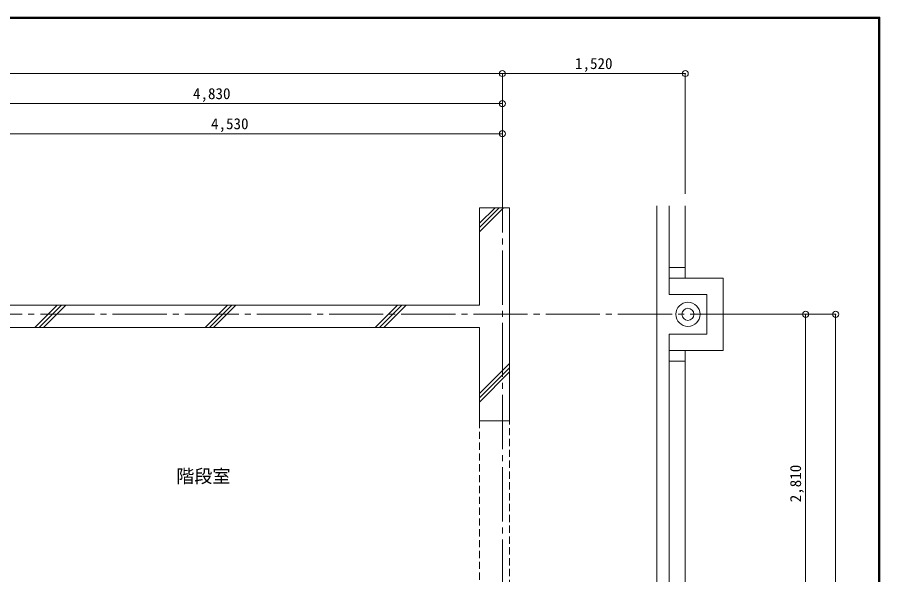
# Model space of a CAD drawing. Units: millimetres at full size, sheet at 1:50; details may follow other scales. Extents: x -9674 to 9699, y -6794 to 6791.
# Drawn here: x 2531 to 9699, y 2161 to 6791 of the extents above; entities that cross this region are included whole.
import ezdxf
from ezdxf.enums import TextEntityAlignment as Align

# ---------------------------------------------------------------- set-up
doc = ezdxf.new("R2010")
doc.units = ezdxf.units.MM
doc.header["$LTSCALE"] = 50
doc.header["$PDMODE"] = 32
doc.header["$PDSIZE"] = 50
doc.linetypes.add('CHAIN2', pattern=[12, 9, -1, 1, -1])
doc.linetypes.add('DASHED1', pattern=[1.8, 1.2, -0.6])
for name, color, linetype, lineweight in [('0-0_図面枠', 7, 'Continuous', 9), ('1-0_芯', 134, 'CHAIN2', 9), ('1-1_躯体', 134, 'Continuous', 9), ('1-6_ﾊﾞﾙｺﾆｰ・階段', 134, 'Continuous', 9), ('1-8_ハッチ', 134, 'Continuous', 9), ('1-B_寸法', 134, 'Continuous', 9), ('1-C_梁', 134, 'DASHED1', 9)]:
    doc.layers.add(name, color=color, linetype=linetype, lineweight=lineweight)
doc.layers.add('1-A_文字', color=134, linetype='Continuous')
doc.styles.add('ＭＳ ゴシック', font='')
doc.styles.get('ＭＳ ゴシック').set_extended_font_data('MS Gothic')

msp = doc.modelspace()

# ---------------------------------------------------------------- linework, layer by layer
at = {"layer": '0-0_図面枠'}
for p, q in [((9697.16, 6789.66), (-9672.16, 6789.66)), ((9695.4, 6787.9), (-9670.4, 6787.9)), ((-9668.64, 6786.14), (9693.64, 6786.14)), ((9691.87, 6784.38), (-9666.87, 6784.38)), ((9690.11, 6782.61), (-9665.11, 6782.61)), ((9688.35, 6780.85), (-9663.35, 6780.85)), ((9688.35, -6783.35), (9688.35, 6780.85)), ((9690.11, -6785.11), (9690.11, 6782.61)), ((9691.87, -6786.88), (9691.87, 6784.38)), ((9693.64, 6786.14), (9693.64, -6788.64)), ((9695.4, -6790.4), (9695.4, 6787.9)), ((9697.16, -6792.16), (9697.16, 6789.66))]:
    msp.add_line(p, q, dxfattribs=at)
msp.add_lwpolyline([(9698.92, -6793.93), (9698.92, 6791.43), (-9673.92, 6791.43)], dxfattribs=at)
at = {"layer": '1-0_芯'}
for p, q in [((6562.52, -3396.08), (6562.52, 5323.92)), ((-8677.48, 4323.92), (8332.52, 4323.92))]:
    msp.add_line(p, q, dxfattribs=at)
at = {"layer": '1-1_躯体'}
for p, q in [((6622.52, 5208.92), (6372.52, 5208.92)), ((6372.52, 4398.92), (6372.52, 5208.92)), ((6622.52, 3438.92), (6622.52, 5208.92)), ((1922.52, 4398.92), (6372.52, 4398.92)), ((6372.52, 3438.92), (6372.52, 4213.92)), ((6372.52, 3438.92), (6622.52, 3438.92))]:
    msp.add_line(p, q, dxfattribs=at)
msp.add_lwpolyline([(2122.52, 1603.92), (2122.52, 4213.92), (6372.52, 4213.92)], dxfattribs=at)
at = {"layer": '1-6_ﾊﾞﾙｺﾆｰ・階段'}
for p, q in [((7847.52, 5223.92), (7847.52, -719.07)), ((8082.52, 4623.92), (8082.52, 5223.92)), ((7947.52, 4713.92), (8082.52, 4713.92)), ((7947.52, 4623.92), (8397.52, 4623.92)), ((8397.52, 4023.92), (8397.52, 4623.92)), ((7947.52, 4488.92), (8262.52, 4488.92)), ((7947.52, 4023.92), (7947.52, 4158.92)), ((7947.52, 4023.92), (8397.52, 4023.92)), ((7947.52, 4023.92), (7947.52, -688.01)), ((8082.52, 4023.92), (8082.52, -646.08)), ((7947.52, 3933.92), (8082.52, 3933.92))]:
    msp.add_line(p, q, dxfattribs=at)
for points in [[(7947.52, 4488.92), (7947.52, 4623.92), (7947.52, 5223.92)], [(7947.52, 4158.92), (8262.52, 4158.92), (8262.52, 4488.92)]]:
    msp.add_lwpolyline(points, dxfattribs=at)
for radius in [100, 50]:
    msp.add_circle((8105.02, 4323.92), radius, dxfattribs=at)
at = {"layer": '1-8_ハッチ'}
for p, q in [((6372.52, 5009.15), (6572.29, 5208.92)), ((6372.52, 5044.5), (6536.94, 5208.92)), ((6372.52, 5079.86), (6501.58, 5208.92)), ((2678.15, 4213.92), (2863.15, 4398.92)), ((2713.51, 4213.92), (2898.51, 4398.92)), ((2748.86, 4213.92), (2933.86, 4398.92)), ((4092.37, 4213.92), (4277.37, 4398.92)), ((4127.72, 4213.92), (4312.72, 4398.92)), ((4163.08, 4213.92), (4348.08, 4398.92)), ((5506.58, 4213.92), (5691.58, 4398.92)), ((5541.94, 4213.92), (5726.94, 4398.92)), ((5577.29, 4213.92), (5762.29, 4398.92)), ((6372.52, 3665.64), (6622.52, 3915.64)), ((6372.52, 3630.29), (6622.52, 3880.29)), ((6372.52, 3594.93), (6622.52, 3844.93))]:
    msp.add_line(p, q, dxfattribs=at)
at = {"layer": '1-B_寸法'}
for p, q in [((-6937.48, 6323.92), (6562.52, 6323.92)), ((6562.52, 6323.92), (6562.52, 5323.92)), ((6562.52, 6323.92), (8082.52, 6323.92)), ((8082.52, 6323.92), (8082.52, 5323.92)), ((1732.52, 6073.92), (6562.52, 6073.92)), ((2032.52, 5823.92), (6562.52, 5823.92)), ((8332.52, 4323.92), (9332.52, 4323.92)), ((9082.52, 4323.92), (9082.52, 1513.92)), ((9332.52, -2646.08), (9332.52, 4323.92))]:
    msp.add_line(p, q, dxfattribs=at)
for p in [(6562.52, 6323.92), (8082.52, 6323.92), (6562.52, 6073.92), (6562.52, 5823.92), (9082.52, 4323.92), (9332.52, 4323.92)]:
    msp.add_point(p, dxfattribs=at)
at = {"layer": '1-C_梁'}
for p, q in [((6372.52, 3438.92), (6372.52, 2019.62)), ((6622.52, 2058.92), (6622.52, 3438.92))]:
    msp.add_line(p, q, dxfattribs=at)

# ---------------------------------------------------------------- texts
at = {"layer": '1-A_文字', "style": 'ＭＳ ゴシック'}
msp.add_text('階段室', height=110, dxfattribs=at).set_placement((3852.17, 2891.92), align=Align.BOTTOM_LEFT)
at = {"layer": '1-B_寸法', "style": 'ＭＳ ゴシック'}
for s, p in [('1,520', (7166.27, 6333.92)), ('4,830', (3991.27, 6083.92)), ('4,530', (4141.27, 5833.92))]:
    msp.add_text(s, height=91.64, dxfattribs=at).set_placement(p, align=Align.BOTTOM_LEFT)
msp.add_text('2,810', height=91.64, rotation=90, dxfattribs=at).set_placement((9072.52, 2762.67), align=Align.BOTTOM_LEFT)

doc.saveas('drawing.dxf')
